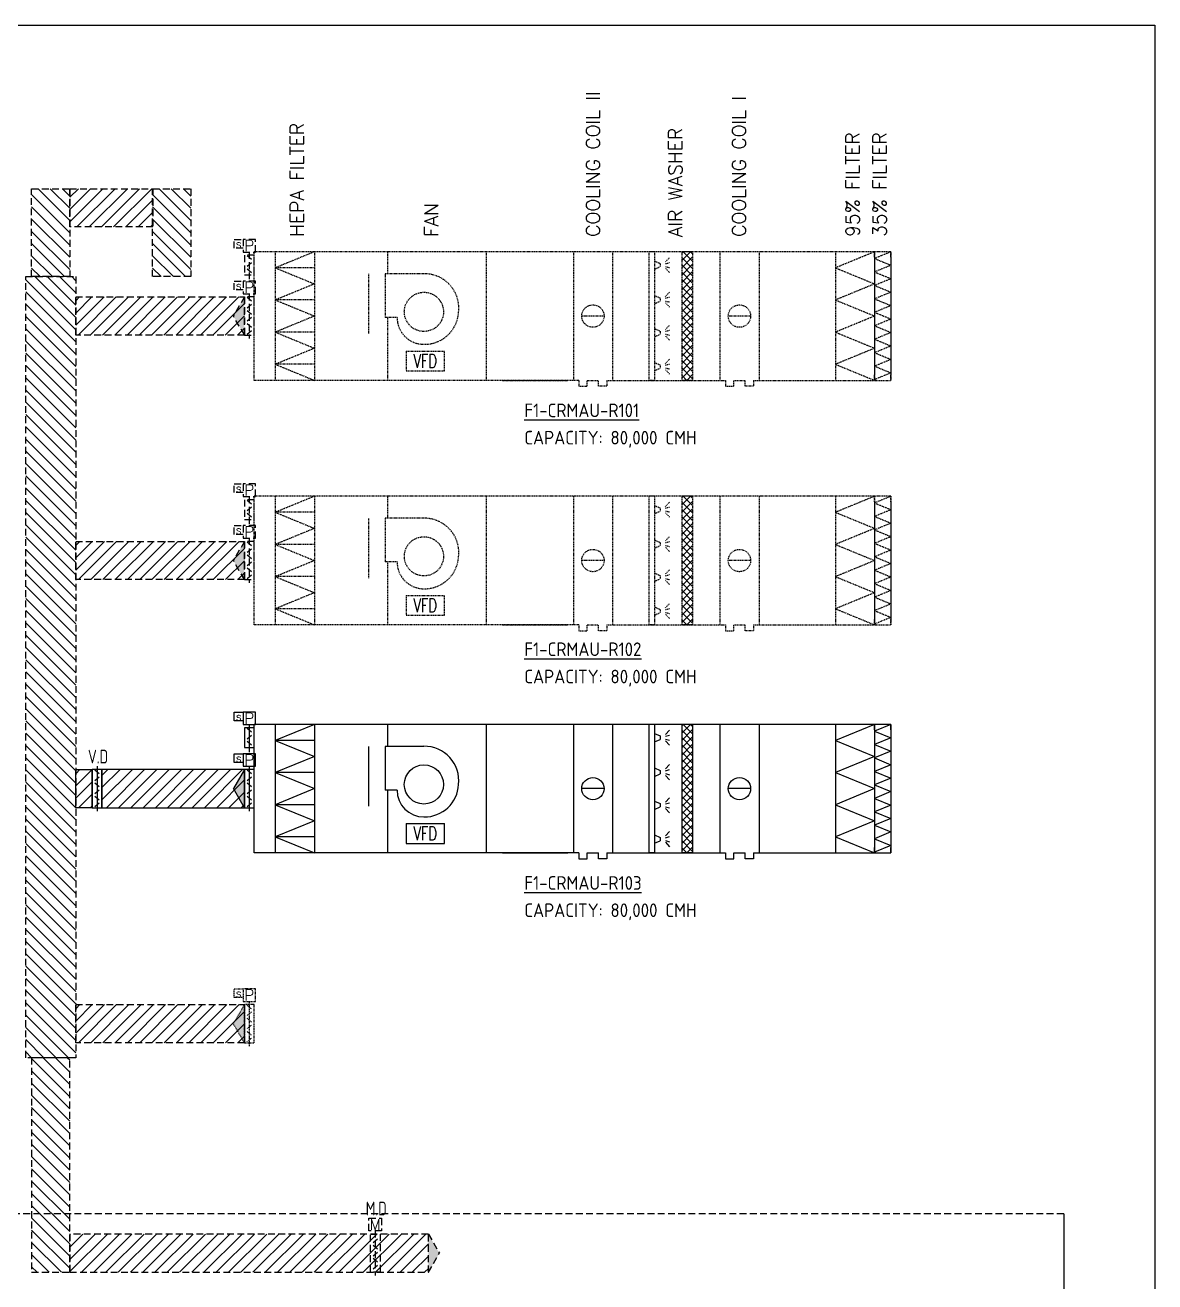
# Model space of a CAD drawing. Extents: x 41366 to 43339, y 84937 to 85507.
# Drawn here: x 41869.4 to 42076.3, y 85277 to 85507.1 of the extents above; entities that cross this region are included whole.
import ezdxf
from ezdxf.enums import TextEntityAlignment as Align

# ---------------------------------------------------------------- set-up
doc = ezdxf.new("R2010")
doc.units = 0
doc.header["$LTSCALE"] = 10
doc.linetypes.add('HIDDEN2', pattern=[0.1875, 0.125, -0.0625])
for name, color, linetype in [('A-DETL-01', 1, 'Continuous'), ('M-CEQPM-MAU', 22, 'Continuous'), ('M-CMDUCT-LINE', 15, 'Continuous'), ('M-CMDUCT-TEXT', 3, 'Continuous'), ('M-EQPM-TXT', 4, 'Continuous'), ('M-HVAC-CMDUCT', 150, 'Continuous'), ('M-HVAC-DAPR', 2, 'Continuous'), ('U-EX-TXT', 4, 'Continuous')]:
    doc.layers.add(name, color=color, linetype=linetype)
doc.styles.add('AA-TXT', font='isocp.shx', dxfattribs={"bigfont": 'chineset.shx'})
doc.styles.add('STDTEXT', font='simplex.shx', dxfattribs={"bigfont": 'china.shx'})

msp = doc.modelspace()

# ---------------------------------------------------------------- hatches: boundary and pattern name
at = {"layer": 'M-CEQPM-MAU', "linetype": 'HIDDEN2', "ltscale": 0.1}
h = msp.add_hatch(dxfattribs=at)
h.set_pattern_fill('ANSI37', color=252, scale=0.3, style=0)
h.set_pattern_definition([(135, (42105.09055, 84930.20405), (0.6735192, 0.6735192), []), (45, (42105.09055, 84930.20405), (0.6735192, -0.6735192), [])])
h.paths.add_polyline_path([(41991.657, 85465.632), (41991.657, 85442.08), (41989.657, 85442.08), (41989.657, 85465.632)])
h = msp.add_hatch(dxfattribs=at)
h.set_pattern_fill('ANSI37', color=252, scale=0.3, style=0)
h.set_pattern_definition([(135, (42105.09055, 84885.4247), (0.6735192, 0.6735192), []), (45, (42105.09055, 84885.4247), (0.6735192, -0.6735192), [])])
h.paths.add_polyline_path([(41991.657, 85420.853), (41991.657, 85397.301), (41989.657, 85397.301), (41989.657, 85420.853)])
at = {"layer": 'M-CEQPM-MAU', "ltscale": 0.1}
h = msp.add_hatch(dxfattribs=at)
h.set_pattern_fill('ANSI37', color=256, scale=0.3, style=0)
h.set_pattern_definition([(135, (42105.09055, 84843.645), (0.6735192, 0.6735192), []), (45, (42105.09055, 84843.645), (0.6735192, -0.6735192), [])])
h.paths.add_polyline_path([(41991.657, 85379.073), (41991.657, 85355.521), (41989.657, 85355.521), (41989.657, 85379.073)])
at = {"layer": 'M-CMDUCT-LINE', "linetype": 'HIDDEN2'}
h = msp.add_hatch(dxfattribs=at)
h.set_pattern_fill('ANSI31', color=252, scale=0.5, angle=90, style=0)
h.set_pattern_definition([(135, (42050.0066, 86293.4662), (-1.122532, -1.122532), [])])
h.paths.add_polyline_path([(41870.554, 85461.081), (41870.554, 85477.178), (41877.554, 85477.178), (41877.554, 85461.081)])
h = msp.add_hatch(dxfattribs=at)
h.set_pattern_fill('ANSI31', color=252, scale=0.5, style=0)
h.set_pattern_definition([(45, (42709.9393, 85297.7253), (-1.122532, 1.122532), [])])
h.paths.add_polyline_path([(41877.554, 85477.178), (41892.776, 85477.178), (41892.776, 85470.178), (41877.554, 85470.178)])
h = msp.add_hatch(dxfattribs=at)
h.set_pattern_fill('ANSI31', color=252, scale=0.5, angle=90, style=0)
h.set_pattern_definition([(135, (42072.1722, 86293.4662), (-1.122532, -1.122532), [])])
h.paths.add_polyline_path([(41892.72, 85461.081), (41892.72, 85477.178), (41899.72, 85477.178), (41899.72, 85461.081)])
h = msp.add_hatch(dxfattribs=at)
h.set_pattern_fill('ANSI31', color=252, scale=0.5, angle=90, style=0)
h.set_pattern_definition([(135, (42044.0841, 86042.492), (-1.122532, -1.122532), [])])
h.paths.add_polyline_path([(41869.477, 85318.009), (41869.477, 85461.081), (41878.632, 85461.081), (41878.632, 85318.009)])
h = msp.add_hatch(dxfattribs=at)
h.set_pattern_fill('ANSI31', color=252, scale=0.5, style=0)
h.set_pattern_definition([(45, (42593.4088, 85277.9036), (-1.122532, 1.122532), [])])
h.paths.add_polyline_path([(41878.632, 85457.356), (41909.539, 85457.356), (41909.539, 85450.356), (41878.632, 85450.356)])
h = msp.add_hatch(dxfattribs=at)
h.set_pattern_fill('ANSI31', color=252, scale=0.5, style=0)
h.set_pattern_definition([(45, (42557.557, 85233.1243), (-1.122532, 1.122532), [])])
h.paths.add_polyline_path([(41878.632, 85412.577), (41909.539, 85412.577), (41909.539, 85405.577), (41878.632, 85405.577)])
at = {"layer": 'M-CMDUCT-LINE'}
h = msp.add_hatch(dxfattribs=at)
h.set_pattern_fill('ANSI31', color=256, scale=0.5, style=0)
h.set_pattern_definition([(45, (42557.557, 85191.3445), (-1.122532, 1.122532), [])])
h.paths.add_polyline_path([(41878.632, 85370.797), (41881.645, 85370.797), (41881.645, 85363.797), (41878.632, 85363.797)])
h = msp.add_hatch(dxfattribs=at)
h.set_pattern_fill('ANSI31', color=256, scale=0.5, style=0)
h.set_pattern_definition([(45, (42580.6371, 85191.3445), (-1.122532, 1.122532), [])])
h.paths.add_polyline_path([(41909.539, 85370.797), (41883.445, 85370.797), (41883.445, 85363.797), (41909.539, 85363.797)])
at = {"layer": 'M-CMDUCT-LINE', "linetype": 'HIDDEN2'}
h = msp.add_hatch(dxfattribs=at)
h.set_pattern_fill('ANSI31', color=252, scale=0.5, style=0)
h.set_pattern_definition([(45, (42557.557, 85148.2804), (-1.122532, 1.122532), [])])
h.paths.add_polyline_path([(41878.632, 85327.733), (41909.539, 85327.733), (41909.539, 85320.733), (41878.632, 85320.733)])
h = msp.add_hatch(dxfattribs=at)
h.set_pattern_fill('ANSI31', color=252, scale=0.5, angle=-90, style=0)
h.set_pattern_definition([(315, (41698.1017, 84354.3118), (1.122532, 1.122532), [])])
h.paths.add_polyline_path([(41877.554, 85278.713), (41877.554, 85318.009), (41870.554, 85318.009), (41870.554, 85278.713)])
h = msp.add_hatch(dxfattribs=at)
h.set_pattern_fill('ANSI31', color=252, scale=0.5, style=0)
h.set_pattern_definition([(45, (42811.7986, 85106.2604), (-1.122532, 1.122532), [])])
h.paths.add_polyline_path([(41943.242, 85285.713), (41877.554, 85285.713), (41877.554, 85278.713), (41943.242, 85278.713)])
at = {"layer": 'M-HVAC-CMDUCT', "linetype": 'HIDDEN2'}
for points in [[(41909.539, 85450.356), (41907.518, 85453.856), (41909.539, 85457.356)], [(41909.539, 85405.577), (41907.518, 85409.077), (41909.539, 85412.577)], [(41943.242, 85278.713), (41943.242, 85285.713), (41945.262, 85282.213)]]:
    msp.add_hatch(color=252, dxfattribs=at).paths.add_polyline_path(points)
at = {"layer": 'M-HVAC-CMDUCT', "ltscale": 0.1}
msp.add_hatch(color=256, dxfattribs=at).paths.add_polyline_path([(41909.539, 85363.797), (41907.518, 85367.297), (41909.539, 85370.797)])
at = {"layer": 'M-HVAC-CMDUCT'}
msp.add_hatch(color=256, dxfattribs=at).paths.add_polyline_path([(41909.539, 85363.797), (41907.518, 85367.297), (41909.539, 85370.797)])
at = {"layer": 'M-HVAC-CMDUCT', "linetype": 'HIDDEN2', "ltscale": 0.1}
msp.add_hatch(color=252, dxfattribs=at).paths.add_polyline_path([(41909.539, 85320.733), (41907.518, 85324.233), (41909.539, 85327.733)])

# ---------------------------------------------------------------- linework, layer by layer
at = {"layer": 'A-DETL-01', "color": 252, "linetype": 'HIDDEN2'}
msp.add_line((42059.646, 85289.407), (41859.106, 85289.407), dxfattribs=at)
at = {"layer": 'A-DETL-01', "linetype": 'Continuous'}
msp.add_line((42059.646, 85289.407), (42059.646, 84972.344), dxfattribs=at)
at = {"layer": 'DEFPOINTS', "color": 1}
msp.add_lwpolyline([(41365.567, 85507.146), (42076.347, 85507.146), (42076.347, 84936.686), (41365.567, 84936.686)], close=True, dxfattribs=at)
at = {"layer": 'M-CEQPM-MAU', "color": 252, "linetype": 'HIDDEN2', "ltscale": 0.1}
for p, q in [((42027.993, 85465.632), (41911.339, 85465.632)), ((41911.339, 85442.08), (41911.339, 85465.632)), ((41915.196, 85465.632), (41915.196, 85442.08)), ((41922.364, 85465.632), (41915.196, 85462.688)), ((41922.364, 85465.632), (41922.364, 85442.08)), ((41935.806, 85461.604), (41935.806, 85465.632)), ((41953.806, 85465.632), (41953.806, 85442.08)), ((41969.806, 85465.632), (41969.806, 85442.08)), ((41976.974, 85465.632), (41976.974, 85442.08)), ((41984.657, 85465.632), (41983.633, 85465.632)), ((41983.633, 85465.632), (41983.633, 85442.08)), ((41984.657, 85465.632), (41984.657, 85442.08)), ((41984.657, 85463.965), (41985.681, 85463.501)), ((41985.681, 85463.501), (41985.681, 85462.887)), ((41986.692, 85463.781), (41987.442, 85464.586)), ((41986.692, 85463.455), (41987.442, 85463.661)), ((41989.657, 85465.632), (41989.657, 85442.08)), ((41991.657, 85465.632), (41989.657, 85465.632)), ((41991.657, 85465.632), (41991.657, 85442.08)), ((41991.657, 85465.632), (41991.657, 85442.08)), ((41991.657, 85465.632), (41991.657, 85442.08)), ((41996.657, 85465.632), (41996.657, 85442.08)), ((42003.825, 85465.632), (42003.825, 85442.08)), ((42017.825, 85465.632), (42017.825, 85442.08)), ((42024.993, 85465.632), (42017.825, 85462.688)), ((42024.993, 85464.632), (42024.993, 85465.632)), ((42024.993, 85465.632), (42024.993, 85442.08)), ((42027.993, 85465.632), (42024.993, 85464.4)), ((42024.993, 85464.632), (42024.993, 85443.08)), ((42024.993, 85464.4), (42027.993, 85463.168)), ((42027.993, 85465.632), (42027.993, 85442.08)), ((42027.993, 85464.632), (42027.993, 85465.632)), ((42027.993, 85465.632), (42027.993, 85442.08)), ((42027.993, 85464.632), (42027.993, 85443.08)), ((41915.196, 85462.688), (41922.364, 85459.744)), ((41922.364, 85462.688), (41915.196, 85462.688)), ((41932.306, 85450.65), (41932.306, 85461.604)), ((41935.326, 85461.604), (41935.326, 85453.604)), ((41942.428, 85461.604), (41935.326, 85461.604)), ((41984.657, 85462.423), (41985.681, 85462.887)), ((41986.692, 85462.933), (41987.442, 85462.726)), ((41986.692, 85462.607), (41987.442, 85461.802)), ((42017.825, 85462.688), (42024.993, 85459.744)), ((42027.993, 85463.168), (42024.993, 85461.936)), ((42024.993, 85461.936), (42027.993, 85460.703)), ((41922.364, 85459.744), (41915.196, 85456.8)), ((42024.993, 85459.744), (42017.825, 85456.8)), ((42027.993, 85460.703), (42024.993, 85459.471)), ((42024.993, 85459.471), (42027.993, 85458.239)), ((41915.196, 85456.8), (41922.364, 85453.856)), ((41922.364, 85456.8), (41915.196, 85456.8)), ((41984.657, 85457.647), (41985.681, 85457.183)), ((41984.657, 85456.105), (41985.681, 85456.568)), ((41985.681, 85457.183), (41985.681, 85456.568)), ((41986.692, 85457.463), (41987.442, 85458.268)), ((41986.692, 85457.137), (41987.442, 85457.343)), ((41986.692, 85456.615), (41987.442, 85456.408)), ((42017.825, 85456.8), (42024.993, 85453.856)), ((42027.993, 85458.239), (42024.993, 85457.007)), ((42024.993, 85457.007), (42027.993, 85455.775)), ((41986.692, 85456.288), (41987.442, 85455.484)), ((42027.993, 85455.775), (42024.993, 85454.543)), ((42024.993, 85454.543), (42027.993, 85453.311)), ((41922.364, 85453.856), (41915.196, 85450.912)), ((41937.505, 85453.604), (41935.326, 85453.604)), ((41935.806, 85442.08), (41935.806, 85453.604)), ((41975.438, 85453.856), (41971.342, 85453.856)), ((41986.692, 85451.395), (41987.442, 85452.2)), ((42002.289, 85453.856), (41998.193, 85453.856)), ((42024.993, 85453.856), (42017.825, 85450.912)), ((42027.993, 85453.311), (42024.993, 85452.078)), ((42024.993, 85452.078), (42027.993, 85450.846)), ((41922.364, 85450.912), (41915.196, 85450.912)), ((41915.196, 85450.912), (41922.364, 85447.968)), ((41984.657, 85451.579), (41985.681, 85451.115)), ((41984.657, 85450.037), (41985.681, 85450.5)), ((41985.681, 85451.115), (41985.681, 85450.5)), ((41986.692, 85451.069), (41987.442, 85451.275)), ((41986.692, 85450.547), (41987.442, 85450.34)), ((41986.692, 85450.22), (41987.442, 85449.415)), ((42017.825, 85450.912), (42024.993, 85447.968)), ((42027.993, 85450.846), (42024.993, 85449.614)), ((42024.993, 85449.614), (42027.993, 85448.382)), ((41922.364, 85447.968), (41915.196, 85445.024)), ((41939.169, 85447.448), (41946.174, 85447.448)), ((41939.169, 85447.448), (41939.169, 85443.835)), ((41946.174, 85443.835), (41946.174, 85447.448)), ((42024.993, 85447.968), (42017.825, 85445.024)), ((42027.993, 85448.382), (42024.993, 85447.15)), ((41915.196, 85445.024), (41922.364, 85442.08)), ((41922.364, 85445.024), (41915.196, 85445.024)), ((41984.657, 85445.38), (41985.681, 85444.916)), ((41986.692, 85445.196), (41987.442, 85446.001)), ((41986.692, 85444.87), (41987.442, 85445.077)), ((42017.825, 85445.024), (42024.993, 85442.08)), ((42024.993, 85447.15), (42027.993, 85445.918)), ((42027.993, 85445.918), (42024.993, 85444.686)), ((41939.169, 85443.835), (41946.174, 85443.835)), ((41984.657, 85443.838), (41985.681, 85444.302)), ((41985.681, 85444.916), (41985.681, 85444.302)), ((41986.692, 85444.348), (41987.442, 85444.141)), ((41986.692, 85444.022), (41987.442, 85443.217)), ((42024.993, 85444.686), (42027.993, 85443.453)), ((42027.993, 85443.453), (42024.993, 85442.221)), ((42024.993, 85442.08), (42024.993, 85443.08)), ((42027.993, 85442.08), (42027.993, 85443.08)), ((41970.83, 85442.08), (41911.339, 85442.08)), ((41956.806, 85442.08), (41968.806, 85442.08)), ((41970.83, 85442.08), (41970.83, 85440.996)), ((41970.83, 85440.996), (41972.366, 85440.996)), ((41972.366, 85442.08), (41974.414, 85442.08)), ((41972.366, 85440.996), (41972.366, 85442.08)), ((41974.414, 85440.996), (41974.414, 85442.08)), ((41975.95, 85440.996), (41974.414, 85440.996)), ((41975.95, 85442.08), (41975.95, 85440.996)), ((41975.95, 85442.08), (41997.681, 85442.08)), ((41984.657, 85442.08), (41983.633, 85442.08)), ((41991.657, 85442.08), (41989.657, 85442.08)), ((41997.681, 85442.08), (41997.681, 85440.996)), ((41997.681, 85440.996), (41999.217, 85440.996)), ((41999.217, 85442.08), (42001.265, 85442.08)), ((41999.217, 85440.996), (41999.217, 85442.08)), ((42001.265, 85440.996), (42001.265, 85442.08)), ((42002.801, 85440.996), (42001.265, 85440.996)), ((42002.801, 85442.08), (42002.801, 85440.996)), ((42002.801, 85442.08), (42027.993, 85442.08)), ((42024.993, 85442.221), (42025.337, 85442.08)), ((42027.993, 85420.853), (41911.339, 85420.853)), ((41911.339, 85397.301), (41911.339, 85420.853)), ((41915.196, 85420.853), (41915.196, 85397.301)), ((41922.364, 85420.853), (41915.196, 85417.909)), ((41922.364, 85420.853), (41922.364, 85397.301)), ((41935.806, 85416.825), (41935.806, 85420.853)), ((41953.806, 85420.853), (41953.806, 85397.301)), ((41969.806, 85420.853), (41969.806, 85397.301)), ((41976.974, 85420.853), (41976.974, 85397.301)), ((41984.657, 85420.853), (41983.633, 85420.853)), ((41983.633, 85420.853), (41983.633, 85397.301)), ((41984.657, 85420.853), (41984.657, 85397.301)), ((41986.692, 85419.002), (41987.442, 85419.807)), ((41989.657, 85420.853), (41989.657, 85397.301)), ((41991.657, 85420.853), (41989.657, 85420.853)), ((41991.657, 85420.853), (41991.657, 85397.301)), ((41991.657, 85420.853), (41991.657, 85397.301)), ((41991.657, 85420.853), (41991.657, 85397.301)), ((41996.657, 85420.853), (41996.657, 85397.301)), ((42003.825, 85420.853), (42003.825, 85397.301)), ((42017.825, 85420.853), (42017.825, 85397.301)), ((42024.993, 85420.853), (42017.825, 85417.909)), ((42024.993, 85419.853), (42024.993, 85420.853)), ((42024.993, 85420.853), (42024.993, 85397.301)), ((42027.993, 85420.853), (42024.993, 85419.621)), ((42024.993, 85419.853), (42024.993, 85398.301)), ((42027.993, 85420.853), (42027.993, 85397.301)), ((42027.993, 85419.853), (42027.993, 85420.853)), ((42027.993, 85420.853), (42027.993, 85397.301)), ((42027.993, 85419.853), (42027.993, 85398.301)), ((41915.196, 85417.909), (41922.364, 85414.965)), ((41922.364, 85417.909), (41915.196, 85417.909)), ((41984.657, 85419.186), (41985.681, 85418.722)), ((41984.657, 85417.643), (41985.681, 85418.107)), ((41985.681, 85418.722), (41985.681, 85418.107)), ((41986.692, 85418.676), (41987.442, 85418.882)), ((41986.692, 85418.153), (41987.442, 85417.947)), ((41986.692, 85417.827), (41987.442, 85417.022)), ((42017.825, 85417.909), (42024.993, 85414.965)), ((42024.993, 85419.621), (42027.993, 85418.388)), ((42027.993, 85418.388), (42024.993, 85417.156)), ((41932.306, 85405.871), (41932.306, 85416.825)), ((41935.326, 85416.825), (41935.326, 85408.824)), ((41942.428, 85416.825), (41935.326, 85416.825)), ((42024.993, 85417.156), (42027.993, 85415.924)), ((42027.993, 85415.924), (42024.993, 85414.692)), ((41922.364, 85414.965), (41915.196, 85412.021)), ((41984.657, 85412.867), (41985.681, 85412.403)), ((41986.692, 85412.684), (41987.442, 85413.488)), ((42024.993, 85414.965), (42017.825, 85412.021)), ((42024.993, 85414.692), (42027.993, 85413.46)), ((42027.993, 85413.46), (42024.993, 85412.228)), ((41915.196, 85412.021), (41922.364, 85409.077)), ((41922.364, 85412.021), (41915.196, 85412.021)), ((41984.657, 85411.325), (41985.681, 85411.789)), ((41985.681, 85412.403), (41985.681, 85411.789)), ((41986.692, 85412.357), (41987.442, 85412.564)), ((41986.692, 85411.835), (41987.442, 85411.629)), ((41986.692, 85411.509), (41987.442, 85410.704)), ((42017.825, 85412.021), (42024.993, 85409.077)), ((42024.993, 85412.228), (42027.993, 85410.996)), ((42027.993, 85410.996), (42024.993, 85409.763)), ((41922.364, 85409.077), (41915.196, 85406.133)), ((41937.505, 85408.824), (41935.326, 85408.824)), ((41935.806, 85397.301), (41935.806, 85408.824)), ((41975.438, 85409.077), (41971.342, 85409.077)), ((42002.289, 85409.077), (41998.193, 85409.077)), ((42024.993, 85409.077), (42017.825, 85406.133)), ((42024.993, 85409.763), (42027.993, 85408.531)), ((42027.993, 85408.531), (42024.993, 85407.299)), ((41922.364, 85406.133), (41915.196, 85406.133)), ((41915.196, 85406.133), (41922.364, 85403.189)), ((41984.657, 85406.799), (41985.681, 85406.335)), ((41985.681, 85406.335), (41985.681, 85405.721)), ((41986.692, 85406.616), (41987.442, 85407.42)), ((41986.692, 85406.289), (41987.442, 85406.496)), ((42017.825, 85406.133), (42024.993, 85403.189)), ((42024.993, 85407.299), (42027.993, 85406.067)), ((42027.993, 85406.067), (42024.993, 85404.835)), ((41984.657, 85405.257), (41985.681, 85405.721)), ((41986.692, 85405.767), (41987.442, 85405.561)), ((41986.692, 85405.441), (41987.442, 85404.636)), ((42024.993, 85404.835), (42027.993, 85403.603)), ((42027.993, 85403.603), (42024.993, 85402.371)), ((41922.364, 85403.189), (41915.196, 85400.245)), ((41939.169, 85402.669), (41946.174, 85402.669)), ((41939.169, 85402.669), (41939.169, 85399.056)), ((41946.174, 85399.056), (41946.174, 85402.669)), ((42024.993, 85403.189), (42017.825, 85400.245)), ((42024.993, 85402.371), (42027.993, 85401.138)), ((41915.196, 85400.245), (41922.364, 85397.301)), ((41922.364, 85400.245), (41915.196, 85400.245)), ((41939.169, 85399.056), (41946.174, 85399.056)), ((41984.657, 85400.601), (41985.681, 85400.137)), ((41984.657, 85399.059), (41985.681, 85399.522)), ((41985.681, 85400.137), (41985.681, 85399.522)), ((41986.692, 85400.417), (41987.442, 85401.222)), ((41986.692, 85400.091), (41987.442, 85400.297)), ((41986.692, 85399.569), (41987.442, 85399.362)), ((41986.692, 85399.242), (41987.442, 85398.438)), ((42017.825, 85400.245), (42024.993, 85397.301)), ((42027.993, 85401.138), (42024.993, 85399.906)), ((42024.993, 85399.906), (42027.993, 85398.674)), ((41970.83, 85397.301), (41911.339, 85397.301)), ((41956.806, 85397.301), (41968.806, 85397.301)), ((41970.83, 85397.301), (41970.83, 85396.216)), ((41972.366, 85397.301), (41974.414, 85397.301)), ((41972.366, 85396.216), (41972.366, 85397.301)), ((41974.414, 85396.216), (41974.414, 85397.301)), ((41975.95, 85397.301), (41975.95, 85396.216)), ((41975.95, 85397.301), (41997.681, 85397.301)), ((41984.657, 85397.301), (41983.633, 85397.301)), ((41991.657, 85397.301), (41989.657, 85397.301)), ((41997.681, 85397.301), (41997.681, 85396.216)), ((41999.217, 85397.301), (42001.265, 85397.301)), ((41999.217, 85396.216), (41999.217, 85397.301)), ((42001.265, 85396.216), (42001.265, 85397.301)), ((42002.801, 85397.301), (42002.801, 85396.216)), ((42002.801, 85397.301), (42027.993, 85397.301)), ((42027.993, 85398.674), (42024.993, 85397.442)), ((42024.993, 85397.301), (42024.993, 85398.301)), ((42024.993, 85397.442), (42025.337, 85397.301)), ((42027.993, 85397.301), (42027.993, 85398.301)), ((41970.83, 85396.216), (41972.366, 85396.216)), ((41975.95, 85396.216), (41974.414, 85396.216)), ((41997.681, 85396.216), (41999.217, 85396.216)), ((42002.801, 85396.216), (42001.265, 85396.216))]:
    msp.add_line(p, q, dxfattribs=at)
at = {"layer": 'M-CEQPM-MAU', "ltscale": 0.1}
for p, q in [((42027.993, 85379.073), (41911.339, 85379.073)), ((41911.339, 85355.521), (41911.339, 85379.073)), ((41915.196, 85379.073), (41915.196, 85355.521)), ((41922.364, 85379.073), (41915.196, 85376.129)), ((41922.364, 85379.073), (41922.364, 85355.521)), ((41935.806, 85375.045), (41935.806, 85379.073)), ((41953.806, 85379.073), (41953.806, 85355.521)), ((41969.806, 85379.073), (41969.806, 85355.521)), ((41976.974, 85379.073), (41976.974, 85355.521)), ((41984.657, 85379.073), (41983.633, 85379.073)), ((41983.633, 85379.073), (41983.633, 85355.521)), ((41984.657, 85379.073), (41984.657, 85355.521)), ((41989.657, 85379.073), (41989.657, 85355.521)), ((41991.657, 85379.073), (41989.657, 85379.073)), ((41991.657, 85379.073), (41991.657, 85355.521)), ((41991.657, 85379.073), (41991.657, 85355.521)), ((41991.657, 85379.073), (41991.657, 85355.521)), ((41996.657, 85379.073), (41996.657, 85355.521)), ((42003.825, 85379.073), (42003.825, 85355.521)), ((42017.825, 85379.073), (42017.825, 85355.521)), ((42024.993, 85379.073), (42017.825, 85376.129)), ((42024.993, 85378.073), (42024.993, 85379.073)), ((42024.993, 85379.073), (42024.993, 85355.521)), ((42027.993, 85379.073), (42024.993, 85377.841)), ((42027.993, 85379.073), (42027.993, 85355.521)), ((42027.993, 85378.073), (42027.993, 85379.073)), ((42027.993, 85379.073), (42027.993, 85355.521)), ((41915.196, 85376.129), (41922.364, 85373.185)), ((41922.364, 85376.129), (41915.196, 85376.129)), ((41984.657, 85377.406), (41985.681, 85376.942)), ((41984.657, 85375.864), (41985.681, 85376.328)), ((41985.681, 85376.942), (41985.681, 85376.328)), ((41986.692, 85377.222), (41987.442, 85378.027)), ((41986.692, 85376.896), (41987.442, 85377.102)), ((41986.692, 85376.374), (41987.442, 85376.167)), ((41986.692, 85376.047), (41987.442, 85375.243)), ((42017.825, 85376.129), (42024.993, 85373.185)), ((42024.993, 85378.073), (42024.993, 85356.521)), ((42024.993, 85377.841), (42027.993, 85376.609)), ((42027.993, 85376.609), (42024.993, 85375.377)), ((42027.993, 85378.073), (42027.993, 85356.521)), ((41932.306, 85364.091), (41932.306, 85375.045)), ((41935.326, 85375.045), (41935.326, 85367.045)), ((41942.428, 85375.045), (41935.326, 85375.045)), ((42024.993, 85375.377), (42027.993, 85374.144)), ((42027.993, 85374.144), (42024.993, 85372.912)), ((41922.364, 85373.185), (41915.196, 85370.241)), ((41986.692, 85370.904), (41987.442, 85371.709)), ((42024.993, 85373.185), (42017.825, 85370.241)), ((42024.993, 85372.912), (42027.993, 85371.68)), ((42027.993, 85371.68), (42024.993, 85370.448)), ((41915.196, 85370.241), (41922.364, 85367.297)), ((41922.364, 85370.241), (41915.196, 85370.241)), ((41984.657, 85371.088), (41985.681, 85370.624)), ((41984.657, 85369.545), (41985.681, 85370.009)), ((41985.681, 85370.624), (41985.681, 85370.009)), ((41986.692, 85370.578), (41987.442, 85370.784)), ((41986.692, 85370.056), (41987.442, 85369.849)), ((41986.692, 85369.729), (41987.442, 85368.924)), ((42017.825, 85370.241), (42024.993, 85367.297)), ((42024.993, 85370.448), (42027.993, 85369.216)), ((42027.993, 85369.216), (42024.993, 85367.984)), ((41922.364, 85367.297), (41915.196, 85364.353)), ((41937.505, 85367.045), (41935.326, 85367.045)), ((41935.806, 85355.521), (41935.806, 85367.045)), ((41975.438, 85367.297), (41971.342, 85367.297)), ((42002.289, 85367.297), (41998.193, 85367.297)), ((42024.993, 85367.297), (42017.825, 85364.353)), ((42024.993, 85367.984), (42027.993, 85366.752)), ((42027.993, 85366.752), (42024.993, 85365.519)), ((41984.657, 85365.02), (41985.681, 85364.556)), ((41985.681, 85364.556), (41985.681, 85363.941)), ((41986.692, 85364.836), (41987.442, 85365.641)), ((41986.692, 85364.51), (41987.442, 85364.716)), ((42024.993, 85365.519), (42027.993, 85364.287)), ((41922.364, 85364.353), (41915.196, 85364.353)), ((41915.196, 85364.353), (41922.364, 85361.409)), ((41984.657, 85363.477), (41985.681, 85363.941)), ((41986.692, 85363.987), (41987.442, 85363.781)), ((41986.692, 85363.661), (41987.442, 85362.856)), ((42017.825, 85364.353), (42024.993, 85361.409)), ((42027.993, 85364.287), (42024.993, 85363.055)), ((42024.993, 85363.055), (42027.993, 85361.823)), ((41922.364, 85361.409), (41915.196, 85358.465)), ((41939.169, 85360.889), (41946.174, 85360.889)), ((41939.169, 85360.889), (41939.169, 85357.276)), ((41946.174, 85357.276), (41946.174, 85360.889)), ((42024.993, 85361.409), (42017.825, 85358.465)), ((42027.993, 85361.823), (42024.993, 85360.591)), ((42024.993, 85360.591), (42027.993, 85359.359)), ((41915.196, 85358.465), (41922.364, 85355.521)), ((41922.364, 85358.465), (41915.196, 85358.465)), ((41984.657, 85358.821), (41985.681, 85358.357)), ((41984.657, 85357.279), (41985.681, 85357.743)), ((41985.681, 85358.357), (41985.681, 85357.743)), ((41986.692, 85358.637), (41987.442, 85359.442)), ((41986.692, 85358.311), (41987.442, 85358.518)), ((41986.692, 85357.789), (41987.442, 85357.582)), ((42017.825, 85358.465), (42024.993, 85355.521)), ((42027.993, 85359.359), (42024.993, 85358.127)), ((42024.993, 85358.127), (42027.993, 85356.894)), ((41970.83, 85355.521), (41911.339, 85355.521)), ((41939.169, 85357.276), (41946.174, 85357.276)), ((41956.806, 85355.521), (41968.806, 85355.521)), ((41970.83, 85355.521), (41970.83, 85354.437)), ((41972.366, 85355.521), (41974.414, 85355.521)), ((41972.366, 85354.437), (41972.366, 85355.521)), ((41974.414, 85354.437), (41974.414, 85355.521)), ((41975.95, 85355.521), (41975.95, 85354.437)), ((41975.95, 85355.521), (41997.681, 85355.521)), ((41984.657, 85355.521), (41983.633, 85355.521)), ((41986.692, 85357.463), (41987.442, 85356.658)), ((41991.657, 85355.521), (41989.657, 85355.521)), ((41997.681, 85355.521), (41997.681, 85354.437)), ((41999.217, 85355.521), (42001.265, 85355.521)), ((41999.217, 85354.437), (41999.217, 85355.521)), ((42001.265, 85354.437), (42001.265, 85355.521)), ((42002.801, 85355.521), (42002.801, 85354.437)), ((42002.801, 85355.521), (42027.993, 85355.521)), ((42027.993, 85356.894), (42024.993, 85355.662)), ((42024.993, 85355.521), (42024.993, 85356.521)), ((42024.993, 85355.662), (42025.337, 85355.521)), ((42027.993, 85355.521), (42027.993, 85356.521)), ((41970.83, 85354.437), (41972.366, 85354.437)), ((41975.95, 85354.437), (41974.414, 85354.437)), ((41997.681, 85354.437), (41999.217, 85354.437)), ((42002.801, 85354.437), (42001.265, 85354.437))]:
    msp.add_line(p, q, dxfattribs=at)
at = {"layer": 'M-CEQPM-MAU', "color": 252, "linetype": 'HIDDEN2', "ltscale": 0.1}
for centre, radius in [((41942.428, 85454.63), 3.59), ((41973.39, 85453.856), 2.048), ((42000.241, 85453.856), 2.048), ((41942.428, 85409.85), 3.59), ((41973.39, 85409.077), 2.048), ((42000.241, 85409.077), 2.048)]:
    msp.add_circle(centre, radius, dxfattribs=at)
at = {"layer": 'M-CEQPM-MAU', "ltscale": 0.1}
for centre, radius in [((41942.428, 85368.07), 3.59), ((41973.39, 85367.297), 2.048), ((42000.241, 85367.297), 2.048)]:
    msp.add_circle(centre, radius, dxfattribs=at)
at = {"layer": 'M-CEQPM-MAU', "color": 252, "linetype": 'HIDDEN2', "ltscale": 0.1}
for centre, radius, start, end in [((41942.533, 85455.314), 6.292, 353.75633, 90.95858), ((41942.53, 85454.945), 6.266, 269.0709, 357.11079), ((41942.428, 85453.604), 4.923, 180, 270), ((41942.533, 85410.534), 6.292, 353.75633, 90.95858), ((41942.428, 85408.824), 4.923, 180, 270), ((41942.53, 85410.166), 6.266, 269.0709, 357.11079)]:
    msp.add_arc(centre, radius, start, end, dxfattribs=at)
at = {"layer": 'M-CEQPM-MAU', "ltscale": 0.1}
for centre, radius, start, end in [((41942.533, 85368.755), 6.292, 353.75633, 90.95858), ((41942.428, 85367.045), 4.923, 180, 270), ((41942.53, 85368.386), 6.266, 269.0709, 357.11079)]:
    msp.add_arc(centre, radius, start, end, dxfattribs=at)
at = {"layer": 'M-HVAC-CMDUCT', "color": 252, "linetype": 'HIDDEN2'}
for p, q in [((41909.539, 85457.356), (41907.518, 85453.856)), ((41909.539, 85450.356), (41909.539, 85457.356)), ((41909.539, 85450.356), (41907.518, 85453.856)), ((41909.539, 85412.577), (41907.518, 85409.077)), ((41909.539, 85405.577), (41909.539, 85412.577)), ((41909.539, 85405.577), (41907.518, 85409.077)), ((41943.242, 85278.713), (41943.242, 85285.713)), ((41943.242, 85285.713), (41945.262, 85282.213)), ((41943.242, 85278.713), (41945.262, 85282.213))]:
    msp.add_line(p, q, dxfattribs=at)
at = {"layer": 'M-HVAC-CMDUCT', "ltscale": 0.1}
for p, q in [((41881.645, 85363.797), (41881.645, 85370.797)), ((41881.645, 85370.797), (41881.645, 85363.797)), ((41909.539, 85370.797), (41907.518, 85367.297)), ((41909.539, 85363.797), (41909.539, 85370.797)), ((41909.539, 85370.797), (41909.539, 85363.797)), ((41909.539, 85363.797), (41907.518, 85367.297))]:
    msp.add_line(p, q, dxfattribs=at)
at = {"layer": 'M-HVAC-CMDUCT'}
for p, q in [((41881.645, 85363.797), (41881.645, 85370.797)), ((41909.539, 85370.797), (41907.518, 85367.297)), ((41909.539, 85363.797), (41909.539, 85370.797)), ((41909.539, 85363.797), (41907.518, 85367.297))]:
    msp.add_line(p, q, dxfattribs=at)
at = {"layer": 'M-HVAC-CMDUCT', "color": 252, "linetype": 'HIDDEN2', "ltscale": 0.1}
for p, q in [((41909.539, 85327.733), (41907.518, 85324.233)), ((41909.539, 85320.733), (41909.539, 85327.733)), ((41909.539, 85327.733), (41909.539, 85320.733)), ((41909.539, 85320.733), (41907.518, 85324.233))]:
    msp.add_line(p, q, dxfattribs=at)
at = {"layer": 'M-HVAC-CMDUCT', "color": 252, "linetype": 'HIDDEN2'}
for points in [[(41870.554, 85461.081), (41870.554, 85477.178), (41877.554, 85477.178), (41877.554, 85461.081)], [(41877.554, 85477.178), (41892.776, 85477.178), (41892.776, 85470.178), (41877.554, 85470.178)], [(41892.72, 85461.081), (41892.72, 85477.178), (41899.72, 85477.178), (41899.72, 85461.081)], [(41869.477, 85318.009), (41869.477, 85461.081), (41878.632, 85461.081), (41878.632, 85318.009)], [(41878.632, 85457.356), (41909.539, 85457.356), (41909.539, 85450.356), (41878.632, 85450.356)], [(41878.632, 85412.577), (41909.539, 85412.577), (41909.539, 85405.577), (41878.632, 85405.577)], [(41878.632, 85327.733), (41909.539, 85327.733), (41909.539, 85320.733), (41878.632, 85320.733)], [(41877.554, 85278.713), (41877.554, 85318.009), (41870.554, 85318.009), (41870.554, 85278.713)], [(41943.242, 85285.713), (41877.554, 85285.713), (41877.554, 85278.713), (41943.242, 85278.713)]]:
    msp.add_lwpolyline(points, close=True, dxfattribs=at)
at = {"layer": 'M-HVAC-CMDUCT'}
for points in [[(41878.632, 85370.797), (41881.645, 85370.797), (41881.645, 85363.797), (41878.632, 85363.797)], [(41909.539, 85370.797), (41883.445, 85370.797), (41883.445, 85363.797), (41909.539, 85363.797)]]:
    msp.add_lwpolyline(points, close=True, dxfattribs=at)
at = {"layer": 'M-HVAC-DAPR', "color": 252, "linetype": 'HIDDEN2'}
for p, q in [((41910.839, 85464.195), (41910.039, 85464.866)), ((41910.039, 85462.995), (41910.839, 85463.666)), ((41910.439, 85465.59), (41910.439, 85460.562)), ((41910.839, 85461.795), (41910.039, 85462.466)), ((41910.839, 85456.56), (41910.039, 85457.232)), ((41910.439, 85457.956), (41910.439, 85449.756)), ((41910.039, 85455.36), (41910.839, 85456.032)), ((41910.839, 85454.16), (41910.039, 85454.832)), ((41910.039, 85452.96), (41910.839, 85453.632)), ((41910.839, 85451.76), (41910.039, 85452.432)), ((41910.039, 85450.56), (41910.839, 85451.232)), ((41910.839, 85419.415), (41910.039, 85420.087)), ((41910.439, 85420.811), (41910.439, 85415.783)), ((41910.039, 85418.215), (41910.839, 85418.887)), ((41910.839, 85417.015), (41910.039, 85417.687)), ((41910.439, 85413.177), (41910.439, 85404.977)), ((41910.839, 85411.781), (41910.039, 85412.452)), ((41910.039, 85410.581), (41910.839, 85411.252)), ((41910.839, 85409.381), (41910.039, 85410.052)), ((41910.039, 85408.181), (41910.839, 85408.852)), ((41910.839, 85406.981), (41910.039, 85407.652)), ((41910.039, 85405.781), (41910.839, 85406.452)), ((41933.51, 85286.313), (41933.51, 85278.113)), ((41933.11, 85284.151), (41933.91, 85284.823)), ((41933.91, 85282.951), (41933.11, 85283.623)), ((41933.11, 85281.751), (41933.91, 85282.423)), ((41933.91, 85280.551), (41933.11, 85281.223)), ((41933.11, 85279.326), (41933.91, 85279.997))]:
    msp.add_line(p, q, dxfattribs=at)
at = {"layer": 'M-HVAC-DAPR'}
for p, q in [((41910.839, 85377.636), (41910.039, 85378.307)), ((41910.439, 85379.031), (41910.439, 85374.003)), ((41910.039, 85376.436), (41910.839, 85377.107)), ((41910.839, 85375.236), (41910.039, 85375.907)), ((41882.545, 85371.397), (41882.545, 85363.197)), ((41910.439, 85371.397), (41910.439, 85363.197)), ((41882.945, 85370.001), (41882.145, 85370.673)), ((41882.145, 85368.801), (41882.945, 85369.473)), ((41910.839, 85370.001), (41910.039, 85370.673)), ((41910.039, 85368.801), (41910.839, 85369.473)), ((41882.945, 85367.601), (41882.145, 85368.273)), ((41882.145, 85366.401), (41882.945, 85367.073)), ((41910.839, 85367.601), (41910.039, 85368.273)), ((41910.039, 85366.401), (41910.839, 85367.073)), ((41882.945, 85365.201), (41882.145, 85365.873)), ((41882.145, 85364.001), (41882.945, 85364.673)), ((41910.839, 85365.201), (41910.039, 85365.873)), ((41910.039, 85364.001), (41910.839, 85364.673))]:
    msp.add_line(p, q, dxfattribs=at)
at = {"layer": 'M-HVAC-DAPR', "ltscale": 0.1}
for p, q in [((41910.439, 85371.397), (41910.439, 85363.197)), ((41882.945, 85370.001), (41882.145, 85370.673)), ((41882.145, 85368.801), (41882.945, 85369.473)), ((41910.839, 85370.001), (41910.039, 85370.673)), ((41910.039, 85368.801), (41910.839, 85369.473)), ((41882.945, 85367.601), (41882.145, 85368.273)), ((41882.145, 85366.401), (41882.945, 85367.073)), ((41910.839, 85367.601), (41910.039, 85368.273)), ((41910.039, 85366.401), (41910.839, 85367.073)), ((41882.945, 85365.201), (41882.145, 85365.873)), ((41882.145, 85364.001), (41882.945, 85364.673)), ((41910.839, 85365.201), (41910.039, 85365.873)), ((41910.039, 85364.001), (41910.839, 85364.673))]:
    msp.add_line(p, q, dxfattribs=at)
at = {"layer": 'M-HVAC-DAPR', "color": 252, "linetype": 'HIDDEN2', "ltscale": 0.1}
for p, q in [((41910.839, 85326.937), (41910.039, 85327.608)), ((41910.439, 85328.333), (41910.439, 85320.133)), ((41910.039, 85325.737), (41910.839, 85326.408)), ((41910.839, 85324.537), (41910.039, 85325.208)), ((41910.039, 85323.337), (41910.839, 85324.008)), ((41910.839, 85322.137), (41910.039, 85322.808)), ((41910.039, 85320.937), (41910.839, 85321.608))]:
    msp.add_line(p, q, dxfattribs=at)
at = {"layer": 'M-HVAC-DAPR', "color": 252, "linetype": 'HIDDEN2'}
for points in [[(41909.289, 85466.29), (41907.689, 85466.29), (41907.689, 85467.89), (41909.289, 85467.89)], [(41911.589, 85465.59), (41911.589, 85467.89), (41909.289, 85467.89), (41909.289, 85465.59)], [(41911.339, 85464.99), (41909.539, 85464.99), (41909.539, 85461.391), (41911.339, 85461.391)], [(41909.289, 85458.656), (41907.689, 85458.656), (41907.689, 85460.256), (41909.289, 85460.256)], [(41911.589, 85457.956), (41911.589, 85460.256), (41909.289, 85460.256), (41909.289, 85457.956)], [(41911.339, 85457.356), (41909.539, 85457.356), (41909.539, 85450.356), (41911.339, 85450.356)], [(41909.289, 85421.511), (41907.689, 85421.511), (41907.689, 85423.111), (41909.289, 85423.111)], [(41911.589, 85420.811), (41911.589, 85423.111), (41909.289, 85423.111), (41909.289, 85420.811)], [(41911.339, 85420.211), (41909.539, 85420.211), (41909.539, 85416.612), (41911.339, 85416.612)], [(41909.289, 85413.877), (41907.689, 85413.877), (41907.689, 85415.477), (41909.289, 85415.477)], [(41911.589, 85413.177), (41911.589, 85415.477), (41909.289, 85415.477), (41909.289, 85413.177)], [(41911.339, 85412.577), (41909.539, 85412.577), (41909.539, 85405.577), (41911.339, 85405.577)], [(41932.36, 85286.313), (41932.36, 85288.613), (41934.66, 85288.613), (41934.66, 85286.313)], [(41932.61, 85285.713), (41934.41, 85285.713), (41934.41, 85278.713), (41932.61, 85278.713)]]:
    msp.add_lwpolyline(points, close=True, dxfattribs=at)
at = {"layer": 'M-HVAC-DAPR', "color": 252, "linetype": 'HIDDEN2', "const_width": 0.1}
for points in [[(41910.389, 85464.53, -1), (41910.489, 85464.53, -1)], [(41910.389, 85463.33, -1), (41910.489, 85463.33, -1)], [(41910.389, 85462.13, -1), (41910.489, 85462.13, -1)], [(41910.389, 85456.896, -1), (41910.489, 85456.896, -1)], [(41910.389, 85455.696, -1), (41910.489, 85455.696, -1)], [(41910.389, 85454.496, -1), (41910.489, 85454.496, -1)], [(41910.389, 85453.296, -1), (41910.489, 85453.296, -1)], [(41910.389, 85452.096, -1), (41910.489, 85452.096, -1)], [(41910.389, 85450.896, -1), (41910.489, 85450.896, -1)], [(41910.389, 85419.751, -1), (41910.489, 85419.751, -1)], [(41910.389, 85418.551, -1), (41910.489, 85418.551, -1)], [(41910.389, 85417.351, -1), (41910.489, 85417.351, -1)], [(41910.389, 85412.117, -1), (41910.489, 85412.117, -1)], [(41910.389, 85410.917, -1), (41910.489, 85410.917, -1)], [(41910.389, 85409.717, -1), (41910.489, 85409.717, -1)], [(41910.389, 85408.517, -1), (41910.489, 85408.517, -1)], [(41910.389, 85407.317, -1), (41910.489, 85407.317, -1)], [(41910.389, 85406.117, -1), (41910.489, 85406.117, -1)], [(41933.56, 85284.487, 1), (41933.46, 85284.487, 1)], [(41933.56, 85283.287, 1), (41933.46, 85283.287, 1)], [(41933.56, 85282.087, 1), (41933.46, 85282.087, 1)], [(41933.56, 85280.887, 1), (41933.46, 85280.887, 1)], [(41933.56, 85279.662, 1), (41933.46, 85279.662, 1)]]:
    msp.add_lwpolyline(points, format="xyb", close=True, dxfattribs=at)
at = {"layer": 'M-HVAC-DAPR'}
for points in [[(41909.289, 85379.731), (41907.689, 85379.731), (41907.689, 85381.331), (41909.289, 85381.331)], [(41911.589, 85379.031), (41911.589, 85381.331), (41909.289, 85381.331), (41909.289, 85379.031)], [(41911.339, 85378.431), (41909.539, 85378.431), (41909.539, 85374.832), (41911.339, 85374.832)], [(41909.289, 85372.097), (41907.689, 85372.097), (41907.689, 85373.697), (41909.289, 85373.697)], [(41911.589, 85371.397), (41911.589, 85373.697), (41909.289, 85373.697), (41909.289, 85371.397)], [(41883.445, 85370.797), (41881.645, 85370.797), (41881.645, 85363.797), (41883.445, 85363.797)], [(41911.339, 85370.797), (41909.539, 85370.797), (41909.539, 85363.797), (41911.339, 85363.797)]]:
    msp.add_lwpolyline(points, close=True, dxfattribs=at)
at = {"layer": 'M-HVAC-DAPR', "const_width": 0.1}
for points in [[(41910.389, 85377.971, -1), (41910.489, 85377.971, -1)], [(41910.389, 85376.771, -1), (41910.489, 85376.771, -1)], [(41910.389, 85375.571, -1), (41910.489, 85375.571, -1)], [(41882.495, 85370.337, -1), (41882.595, 85370.337, -1)], [(41882.495, 85369.137, -1), (41882.595, 85369.137, -1)], [(41910.389, 85370.337, -1), (41910.489, 85370.337, -1)], [(41910.389, 85369.137, -1), (41910.489, 85369.137, -1)], [(41882.495, 85367.937, -1), (41882.595, 85367.937, -1)], [(41882.495, 85366.737, -1), (41882.595, 85366.737, -1)], [(41910.389, 85367.937, -1), (41910.489, 85367.937, -1)], [(41910.389, 85366.737, -1), (41910.489, 85366.737, -1)], [(41882.495, 85365.537, -1), (41882.595, 85365.537, -1)], [(41882.495, 85364.337, -1), (41882.595, 85364.337, -1)], [(41910.389, 85365.537, -1), (41910.489, 85365.537, -1)], [(41910.389, 85364.337, -1), (41910.489, 85364.337, -1)]]:
    msp.add_lwpolyline(points, format="xyb", close=True, dxfattribs=at)
at = {"layer": 'M-HVAC-DAPR', "ltscale": 0.1}
for points in [[(41909.289, 85372.097), (41907.689, 85372.097), (41907.689, 85373.697), (41909.289, 85373.697)], [(41911.589, 85371.397), (41911.589, 85373.697), (41909.289, 85373.697), (41909.289, 85371.397)], [(41883.445, 85370.797), (41881.645, 85370.797), (41881.645, 85363.797), (41883.445, 85363.797)], [(41911.339, 85370.797), (41909.539, 85370.797), (41909.539, 85363.797), (41911.339, 85363.797)]]:
    msp.add_lwpolyline(points, close=True, dxfattribs=at)
at = {"layer": 'M-HVAC-DAPR', "ltscale": 0.1, "const_width": 0.1}
for points in [[(41882.495, 85370.337, -1), (41882.595, 85370.337, -1)], [(41882.495, 85369.137, -1), (41882.595, 85369.137, -1)], [(41910.389, 85370.337, -1), (41910.489, 85370.337, -1)], [(41910.389, 85369.137, -1), (41910.489, 85369.137, -1)], [(41882.495, 85367.937, -1), (41882.595, 85367.937, -1)], [(41882.495, 85366.737, -1), (41882.595, 85366.737, -1)], [(41910.389, 85367.937, -1), (41910.489, 85367.937, -1)], [(41910.389, 85366.737, -1), (41910.489, 85366.737, -1)], [(41882.495, 85365.537, -1), (41882.595, 85365.537, -1)], [(41882.495, 85364.337, -1), (41882.595, 85364.337, -1)], [(41910.389, 85365.537, -1), (41910.489, 85365.537, -1)], [(41910.389, 85364.337, -1), (41910.489, 85364.337, -1)]]:
    msp.add_lwpolyline(points, format="xyb", close=True, dxfattribs=at)
at = {"layer": 'M-HVAC-DAPR', "color": 252, "linetype": 'HIDDEN2', "ltscale": 0.1}
for points in [[(41909.289, 85329.033), (41907.689, 85329.033), (41907.689, 85330.633), (41909.289, 85330.633)], [(41911.589, 85328.333), (41911.589, 85330.633), (41909.289, 85330.633), (41909.289, 85328.333)], [(41911.339, 85327.733), (41909.539, 85327.733), (41909.539, 85320.733), (41911.339, 85320.733)]]:
    msp.add_lwpolyline(points, close=True, dxfattribs=at)
at = {"layer": 'M-HVAC-DAPR', "color": 252, "linetype": 'HIDDEN2', "ltscale": 0.1, "const_width": 0.1}
for points in [[(41910.389, 85327.273, -1), (41910.489, 85327.273, -1)], [(41910.389, 85326.073, -1), (41910.489, 85326.073, -1)], [(41910.389, 85324.873, -1), (41910.489, 85324.873, -1)], [(41910.389, 85323.673, -1), (41910.489, 85323.673, -1)], [(41910.389, 85322.473, -1), (41910.489, 85322.473, -1)], [(41910.389, 85321.273, -1), (41910.489, 85321.273, -1)]]:
    msp.add_lwpolyline(points, format="xyb", close=True, dxfattribs=at)

# ---------------------------------------------------------------- texts
at = {"layer": 'M-CEQPM-MAU', "color": 252, "linetype": 'HIDDEN2', "ltscale": 0.1, "style": 'STDTEXT', "width": 0.7}
for p in [(41942.671, 85445.642), (41942.671, 85400.863)]:
    msp.add_text('VFD', height=2.5, dxfattribs=at).set_placement(p, align=Align.MIDDLE)
at = {"layer": 'M-CEQPM-MAU', "ltscale": 0.1, "style": 'STDTEXT', "width": 0.7}
msp.add_text('VFD', height=2.5, dxfattribs=at).set_placement((41942.671, 85359.083), align=Align.MIDDLE)
at = {"layer": 'M-CMDUCT-TEXT', "style": 'STDTEXT'}
for s, p in [('COOLING COIL II', (41973.396, 85468.377)), ('COOLING COIL I', (42000.151, 85468.377)), ('HEPA FILTER', (41919.191, 85468.377)), ('AIR WASHER', (41988.512, 85468.329)), ('95% FILTER', (42020.969, 85468.377)), ('35% FILTER', (42025.932, 85468.377)), ('FAN', (41943.807, 85468.377))]:
    msp.add_text(s, height=2.5, rotation=90, dxfattribs=at).set_placement(p, align=Align.MIDDLE_LEFT)
at = {"layer": 'M-EQPM-TXT', "style": 'AA-TXT'}
for s, p in [('%%UF1-CRMAU-R101', (41960.813, 85435.332)), ('%%UF1-CRMAU-R102', (41960.813, 85391.577)), ('%%UF1-CRMAU-R103', (41960.813, 85348.773))]:
    msp.add_text(s, height=2.5, dxfattribs=at).set_placement(p)
at = {"layer": 'M-EQPM-TXT', "color": 3, "style": 'AA-TXT'}
for p in [(41960.813, 85430.332), (41960.813, 85386.577), (41960.813, 85343.773)]:
    msp.add_text('CAPACITY: 80,000 CMH', height=2.5, dxfattribs=at).set_placement(p)
at = {"layer": 'M-HVAC-DAPR', "color": 252, "linetype": 'HIDDEN2', "style": 'STDTEXT'}
for s, height, p in [('s', 1.5, (41908.489, 85467.09)), ('P', 2, (41910.439, 85466.74)), ('s', 1.5, (41908.489, 85459.456)), ('P', 2, (41910.439, 85459.106)), ('s', 1.5, (41908.489, 85422.311)), ('P', 2, (41910.439, 85421.961)), ('P', 2, (41910.439, 85414.327)), ('s', 1.5, (41908.489, 85414.677)), ('M', 2, (41933.51, 85287.463))]:
    msp.add_text(s, height=height, dxfattribs=at).set_placement(p, align=Align.MIDDLE)
at = {"layer": 'M-HVAC-DAPR', "style": 'STDTEXT'}
for s, height, p in [('s', 1.5, (41908.489, 85380.531)), ('P', 2, (41910.439, 85380.181)), ('s', 1.5, (41908.489, 85372.897)), ('P', 2, (41910.439, 85372.547))]:
    msp.add_text(s, height=height, dxfattribs=at).set_placement(p, align=Align.MIDDLE)
at = {"layer": 'M-HVAC-DAPR', "ltscale": 0.1, "style": 'STDTEXT'}
for s, height, p in [('s', 1.5, (41908.489, 85372.897)), ('P', 2, (41910.439, 85372.547))]:
    msp.add_text(s, height=height, dxfattribs=at).set_placement(p, align=Align.MIDDLE)
at = {"layer": 'M-HVAC-DAPR', "color": 252, "linetype": 'HIDDEN2', "ltscale": 0.1, "style": 'STDTEXT'}
for s, height, p in [('s', 1.5, (41908.489, 85329.833)), ('P', 2, (41910.439, 85329.483))]:
    msp.add_text(s, height=height, dxfattribs=at).set_placement(p, align=Align.MIDDLE)
at = {"layer": 'U-EX-TXT', "style": 'AA-TXT', "width": 0.8}
msp.add_text('V.D', height=2.5, dxfattribs=at).set_placement((41882.72, 85373.168), align=Align.MIDDLE_CENTER)
at = {"layer": 'U-EX-TXT', "color": 252, "linetype": 'HIDDEN2', "style": 'AA-TXT', "width": 0.8}
msp.add_text('M.D', height=2.5, dxfattribs=at).set_placement((41933.685, 85290.384), align=Align.MIDDLE_CENTER)

doc.saveas('drawing.dxf')
